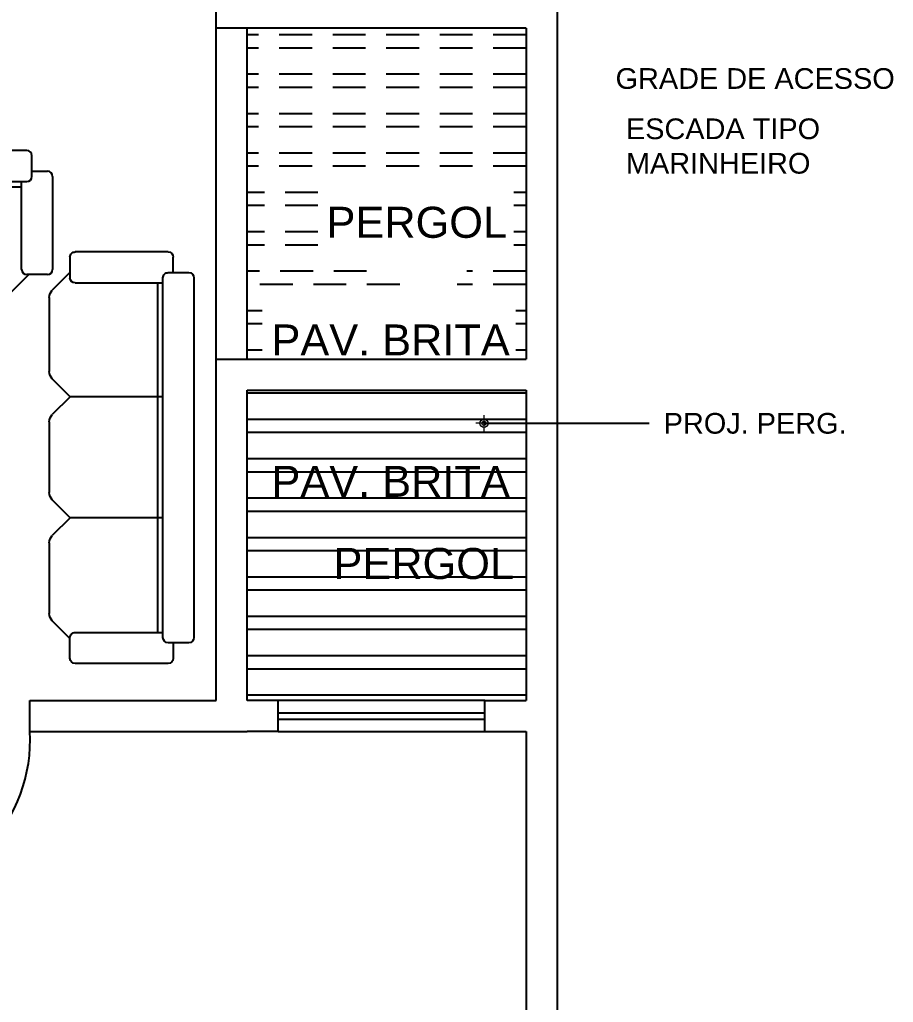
# Model space of a CAD drawing. Header units: millimetres. Extents: x 1936 to 2253, y 326 to 453.
# Drawn here: x 2087.005 to 2091.232, y 351.062 to 355.813 of the extents above; entities that cross this region are included whole.
import ezdxf

# ---------------------------------------------------------------- set-up
doc = ezdxf.new("R2010")
doc.units = ezdxf.units.MM
doc.header["$LTSCALE"] = 0.5
doc.linetypes.add('HIDDEN', pattern=[9.525, 6.35, -3.175])
doc.layers.add('-HIDRO', color=8, linetype='Continuous')
doc.layers.add('COTAS', color=53, linetype='Continuous', lineweight=9)
doc.styles.add('CARIMBO_DADOS', font='arial.ttf', dxfattribs={"height": 0.1})
doc.dimstyles.get("Standard").update_dxf_attribs({"dimtxt": 0.18, "dimasz": 0.18, "dimexe": 0.18, "dimexo": 0.0625, "dimgap": 0.09, "dimtad": 0, "dimtih": 1, "dimtoh": 1, "dimdec": 4, "dimzin": 0, "dimdsep": 46, "dimtxsty": 'Standard', "dimcen": 0.09, "dimadec": 0, "dimazin": 0, "dimtfac": 1, "dimtdec": 4, "dimtofl": 0, "dimtmove": 0, "dimatfit": 3, "dimfxl": 1, "dimtolj": 1, "dimtzin": 0, "dimarcsym": 0})

# ---------------------------------------------------------------- blocks, each defined once
blk = doc.blocks.new('Sofá02_2')
at = {"layer": '-HIDRO'}
for p, q in [((0.5775, 0), (-0.5775, 0)), ((-0.6025, -0.025), (-0.6025, -0.1)), ((0.6025, -0.1), (0.6025, -0.025)), ((-0.7025, -0.125), (-0.7025, -0.575)), ((-0.6025, -0.1), (-0.6775, -0.1)), ((-0.6025, -0.1), (-0.6025, -0.125)), ((0.6025, -0.125), (0.6025, -0.1)), ((0.6025, -0.1), (0.6775, -0.1)), ((0.7025, -0.125), (0.7025, -0.575)), ((-0.5775, -0.15), (0.5775, -0.15)), ((-0.5525, -0.575), (-0.5525, -0.15)), ((-0.5525, -0.175), (0.5525, -0.175)), ((0.0025, -0.15), (0.0025, -0.5993)), ((0.5525, -0.575), (0.5525, -0.15)), ((-0.6775, -0.6), (-0.5775, -0.6)), ((-0.5825, -0.5993), (-0.4964, -0.6854)), ((0.0025, -0.5993), (-0.0836, -0.6854)), ((0.0025, -0.5993), (0.0886, -0.6854)), ((0.5875, -0.5993), (0.5014, -0.6854)), ((0.6775, -0.6), (0.5775, -0.6)), ((-0.1189, -0.7), (-0.4611, -0.7)), ((0.4661, -0.7), (0.1239, -0.7))]:
    blk.add_line(p, q, dxfattribs=at)
for centre, radius, start, end in [((-0.5775, -0.025), 0.025, 90, 180), ((0.5775, -0.025), 0.025, 0, 90), ((-0.6775, -0.125), 0.025, 90, 180), ((-0.5775, -0.125), 0.025, 180, 270), ((0.5775, -0.125), 0.025, 270, 0), ((0.6775, -0.125), 0.025, 0, 90), ((-0.6775, -0.575), 0.025, 180, 270), ((-0.5775, -0.575), 0.025, 270, 0), ((0.5775, -0.575), 0.025, 180, 270), ((0.6775, -0.575), 0.025, 270, 0), ((-0.4611, -0.65), 0.05, 225, 270), ((-0.1189, -0.65), 0.05, 270, 315), ((0.1239, -0.65), 0.05, 225, 270), ((0.4661, -0.65), 0.05, 270, 315)]:
    blk.add_arc(centre, radius, start, end, dxfattribs=at)
blk = doc.blocks.new('Sofá02_3')
at = {"layer": '-HIDRO'}
for p, q in [((0.87, 0), (-0.87, 0)), ((-0.895, -0.025), (-0.895, -0.1)), ((0.895, -0.1), (0.895, -0.025)), ((-0.995, -0.125), (-0.995, -0.575)), ((-0.895, -0.1), (-0.97, -0.1)), ((-0.895, -0.1), (-0.895, -0.125)), ((0.895, -0.1), (0.97, -0.1)), ((0.895, -0.125), (0.895, -0.1)), ((0.995, -0.125), (0.995, -0.575)), ((-0.87, -0.15), (0.87, -0.15)), ((-0.845, -0.575), (-0.845, -0.15)), ((-0.845, -0.175), (0.845, -0.175)), ((-0.29, -0.15), (-0.29, -0.5993)), ((0.295, -0.15), (0.295, -0.5993)), ((0.845, -0.575), (0.845, -0.15)), ((-0.97, -0.6), (-0.8743, -0.6)), ((-0.8743, -0.6), (-0.7889, -0.6854)), ((-0.8743, -0.6), (-0.87, -0.6)), ((-0.29, -0.5993), (-0.3761, -0.6854)), ((-0.29, -0.5993), (-0.2039, -0.6854)), ((0.295, -0.5993), (0.2089, -0.6854)), ((0.295, -0.5993), (0.3811, -0.6854)), ((0.895, -0.6), (0.8096, -0.6854)), ((0.895, -0.6), (0.87, -0.6)), ((0.97, -0.6), (0.895, -0.6)), ((-0.4114, -0.7), (-0.7536, -0.7)), ((0.1736, -0.7), (-0.1686, -0.7)), ((0.7743, -0.7), (0.4164, -0.7))]:
    blk.add_line(p, q, dxfattribs=at)
for centre, radius, start, end in [((-0.87, -0.025), 0.025, 90, 180), ((0.87, -0.025), 0.025, 0, 90), ((-0.97, -0.125), 0.025, 90, 180), ((-0.87, -0.125), 0.025, 180, 270), ((0.87, -0.125), 0.025, 270, 0), ((0.97, -0.125), 0.025, 0, 90), ((-0.97, -0.575), 0.025, 180, 270), ((-0.87, -0.575), 0.025, 270, 0), ((0.87, -0.575), 0.025, 180, 270), ((0.97, -0.575), 0.025, 270, 0), ((-0.7536, -0.65), 0.05, 225, 270), ((-0.4114, -0.65), 0.05, 270, 315), ((-0.1686, -0.65), 0.05, 225, 270), ((0.1736, -0.65), 0.05, 270, 315), ((0.4164, -0.65), 0.05, 225, 270), ((0.7743, -0.65), 0.05, 270, 315)]:
    blk.add_arc(centre, radius, start, end, dxfattribs=at)
blk = doc.blocks.new('CIRCULOS')
at = {"layer": 'COTAS'}
for p, q in [((-4, 0), (4, 0)), ((0, 4), (0, -4))]:
    blk.add_line(p, q, dxfattribs=at)
for radius in [2, 1]:
    blk.add_circle((0, 0), radius, dxfattribs=at)

msp = doc.modelspace()

# ---------------------------------------------------------------- hatches: boundary and pattern name
at = {"layer": '-HIDRO', "linetype": 'HIDDEN', "ltscale": 0.05}
h = msp.add_hatch(dxfattribs=at)
h.set_pattern_fill('ANSI32', color=256, scale=0.02, angle=135, style=0)
h.set_pattern_definition([(180, (-2039.1919, 180.27226), (-1e-17, -0.1905), []), (180, (-2039.2554, 180.33576), (-1e-17, -0.1905), [])])
h.paths.add_polyline_path([(2089.4553, 354.0212), (2088.1053, 354.0212), (2088.1053, 352.5212), (2089.4553, 352.5212)])

# ---------------------------------------------------------------- linework, layer by layer
at = {"layer": '-HIDRO', "ltscale": 0.05}
for p, q in [((2089.6053, 364.4712), (2089.6053, 339.4712)), ((2087.9553, 355.7712), (2087.9553, 357.5212)), ((2088.4303, 355.7712), (2087.9553, 355.7712)), ((2087.9553, 354.1712), (2087.9553, 355.7712)), ((2088.1053, 354.1712), (2088.1053, 355.7712)), ((2089.4553, 355.7712), (2088.4303, 355.7712)), ((2089.4553, 355.7712), (2089.4553, 354.1712)), ((2087.9553, 354.1712), (2089.4553, 354.1712)), ((2087.9553, 352.5212), (2087.9553, 354.1712)), ((2088.1053, 354.0212), (2089.4553, 354.0212)), ((2088.1053, 352.5212), (2088.1053, 354.0212)), ((2089.4553, 354.0212), (2089.4553, 352.5212)), ((2087.0553, 352.5212), (2087.9553, 352.5212)), ((2087.0553, 352.3712), (2087.0553, 352.5212)), ((2088.2553, 352.5212), (2088.1053, 352.5212)), ((2088.2553, 352.3712), (2088.2553, 352.5212)), ((2089.2553, 352.5212), (2088.2553, 352.5212)), ((2089.2553, 352.3712), (2089.2553, 352.5212)), ((2089.2553, 352.5212), (2089.4553, 352.5212)), ((2089.4553, 352.5212), (2089.4553, 352.5212)), ((2088.2553, 352.4612), (2089.2553, 352.4612)), ((2088.2553, 352.4312), (2089.2553, 352.4312)), ((2087.0553, 352.3712), (2088.1053, 352.3712)), ((2088.2553, 352.3712), (2088.1053, 352.3712)), ((2088.2553, 352.3712), (2089.2553, 352.3712)), ((2089.2553, 352.3712), (2089.4553, 352.3712)), ((2089.4553, 352.3712), (2089.4553, 348.7712)), ((2089.4553, 352.3712), (2089.4553, 352.3712))]:
    msp.add_line(p, q, dxfattribs=at)
at = {"layer": '-HIDRO', "linetype": 'HIDDEN', "ltscale": 0.05}
for p, q in [((2089.4553, 355.7393), (2088.1053, 355.7393)), ((2089.4553, 355.7393), (2089.2803, 355.7393)), ((2089.4553, 355.6758), (2088.1053, 355.6758)), ((2089.4553, 355.6758), (2089.2803, 355.6758)), ((2089.4553, 355.5488), (2088.1053, 355.5488)), ((2089.4553, 355.5488), (2089.2803, 355.5488)), ((2089.4553, 355.4853), (2088.1053, 355.4853)), ((2089.4553, 355.4853), (2089.2803, 355.4853)), ((2089.4553, 355.3583), (2088.1053, 355.3583)), ((2089.4553, 355.3583), (2089.2803, 355.3583)), ((2089.4553, 355.2948), (2088.1053, 355.2948)), ((2089.4553, 355.2948), (2089.2803, 355.2948)), ((2089.4553, 355.1678), (2088.1053, 355.1678)), ((2089.4553, 355.1043), (2088.1053, 355.1043)), ((2088.4482, 354.9773), (2088.1053, 354.9773)), ((2089.4553, 354.9773), (2089.3966, 354.9773)), ((2088.4482, 354.9138), (2088.1053, 354.9138)), ((2089.4553, 354.9138), (2089.3966, 354.9138)), ((2088.4482, 354.7868), (2088.1053, 354.7868)), ((2089.4553, 354.7868), (2089.3966, 354.7868)), ((2088.4482, 354.7233), (2088.1053, 354.7233)), ((2089.4553, 354.7233), (2089.3966, 354.7233)), ((2088.6834, 354.5963), (2088.1053, 354.5963)), ((2089.4553, 354.5963), (2089.1682, 354.5963)), ((2088.8438, 354.5328), (2088.1053, 354.5328)), ((2089.4553, 354.5328), (2089.1226, 354.5328)), ((2088.1779, 354.4058), (2088.1053, 354.4058)), ((2089.4553, 354.4058), (2089.4061, 354.4058)), ((2088.1779, 354.3423), (2088.1053, 354.3423)), ((2089.4553, 354.3423), (2089.4061, 354.3423)), ((2088.1779, 354.2153), (2088.1053, 354.2153)), ((2089.4553, 354.2153), (2089.4061, 354.2153))]:
    msp.add_line(p, q, dxfattribs=at)
at = {"layer": '-HIDRO', "ltscale": 0.05}
msp.add_arc((2086.2953, 352.3322), 0.761, 270, 2.9376, dxfattribs=at)

# ---------------------------------------------------------------- block references
at = {"layer": '-HIDRO'}
msp.add_blockref('Sofá02_2', (2086.4626, 355.1803), dxfattribs=at)
at = {"layer": '-HIDRO', "xscale": -1, "rotation": 270}
msp.add_blockref('Sofá02_3', (2087.8487, 353.695), dxfattribs=at)

# ---------------------------------------------------------------- texts
at = {"layer": '-HIDRO', "char_height": 0.1, "attachment_point": 1, "style": 'CARIMBO_DADOS'}
for s, insert, width in [('GRADE DE ACESSO', (2089.8882, 355.5784), 1.395469), ('\\A1;ESCADA TIPO MARINHEIRO', (2089.9384, 355.3353), 1.068129)]:
    msp.add_mtext(s, dxfattribs=dict(at, insert=insert, width=width))
at = {"layer": '-HIDRO', "char_height": 0.15, "attachment_point": 5, "style": 'CARIMBO_DADOS'}
for s, insert in [('PERGOL', (2088.9267, 354.8321)), ('PAV. BRITA', (2088.8001, 354.2643)), ('PAV. BRITA', (2088.8001, 353.5807)), ('PERGOL', (2088.9604, 353.1824))]:
    msp.add_mtext(s, dxfattribs=dict(at, insert=insert))
at = {"layer": '-HIDRO', "ltscale": 0.05, "insert": (2090.1211, 353.9113), "char_height": 0.1, "attachment_point": 1, "style": 'CARIMBO_DADOS'}
msp.add_mtext('PROJ. PERG.', dxfattribs=at)

# ---------------------------------------------------------------- leaders
at = {"layer": '-HIDRO', "ltscale": 0.05, "annotation_type": 0, "has_hookline": 1, "hookline_direction": 0, "text_width": 0.862}
msp.add_leader([(2089.2519, 353.8613), (2090.0511, 353.8613)], dimstyle='Standard', override={"dimtxt": 0.1, "dimasz": 0.01, "dimexe": 0, "dimexo": 0, "dimgap": 0.07, "dimtad": 0, "dimtih": 0, "dimtoh": 0, "dimdec": 2, "dimzin": 5, "dimtxsty": 'CARIMBO_DADOS', "dimcen": 0, "dimse1": 1, "dimse2": 1, "dimclrd": 8, "dimclre": 8, "dimclrt": 230, "dimtfac": 100, "dimtdec": 2, "dimtix": 1, "dimtofl": 1, "dimtmove": 2, "dimldrblk": 'CIRCULOS', "dimtzin": 5}, dxfattribs=at)

doc.saveas('drawing.dxf')
